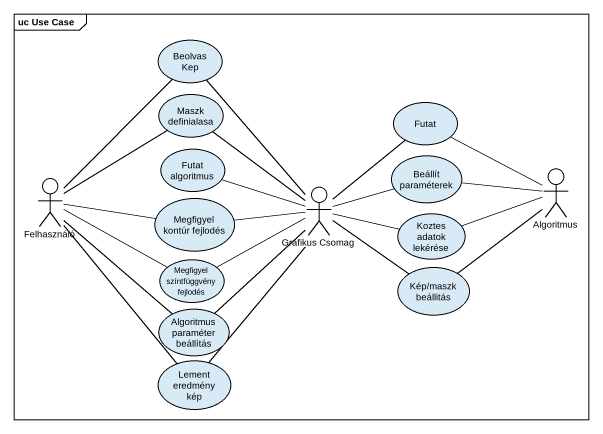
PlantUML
@startuml
mainframe uc Use Case
usecase "Beolvas Kep" as Beolvas_Kep
usecase "Maszk definialasa" as Maszk_definialasa
usecase Futat
usecase "Futat algoritmus" as Futat_algoritmus
actor Felhasználó
actor "Grafikus Csomag" as Grafikus_Csomag
usecase "Beállít paraméterek" as Beállít_paraméterek
actor Algoritmus
usecase "Megfigyel kontúr fejlodés" as Megfigyel_kontúr_fejlodés
usecase "Koztes adatok lekérése" as Koztes_adatok_lekérése
usecase "Megfigyel színtfüggvény fejlodés" as Megfigyel_színtfüggvény
usecase "Kép/maszk beállitás" as Kép_maszk_beállitás
usecase "Algoritmus paraméter beállítás" as Algoritmus_paraméter
usecase "Lement eredmény kép" as Lement_eredmény_kép
Maszk_definialasa -- Grafikus_Csomag
Futat -- Algoritmus
Futat_algoritmus -right- Grafikus_Csomag
Felhasználó -up- Beolvas_Kep
Felhasználó -up- Maszk_definialasa
Felhasználó -right- Megfigyel_kontúr_fejlodés
Felhasználó -right- Megfigyel_színtfüggvény
Felhasználó -- Algoritmus_paraméter
Felhasználó -- Lement_eredmény_kép
Grafikus_Csomag -up- Beolvas_Kep
Grafikus_Csomag -up- Futat
Grafikus_Csomag -right- Beállít_paraméterek
Grafikus_Csomag -right- Koztes_adatok_lekérése
Grafikus_Csomag -right- Kép_maszk_beállitás
Beállít_paraméterek -right- Algoritmus
Megfigyel_kontúr_fejlodés -right- Grafikus_Csomag
Koztes_adatok_lekérése -right- Algoritmus
Megfigyel_színtfüggvény -right- Grafikus_Csomag
Kép_maszk_beállitás -up- Algoritmus
Algoritmus_paraméter -up- Grafikus_Csomag
Lement_eredmény_kép -up- Grafikus_Csomag
@enduml
